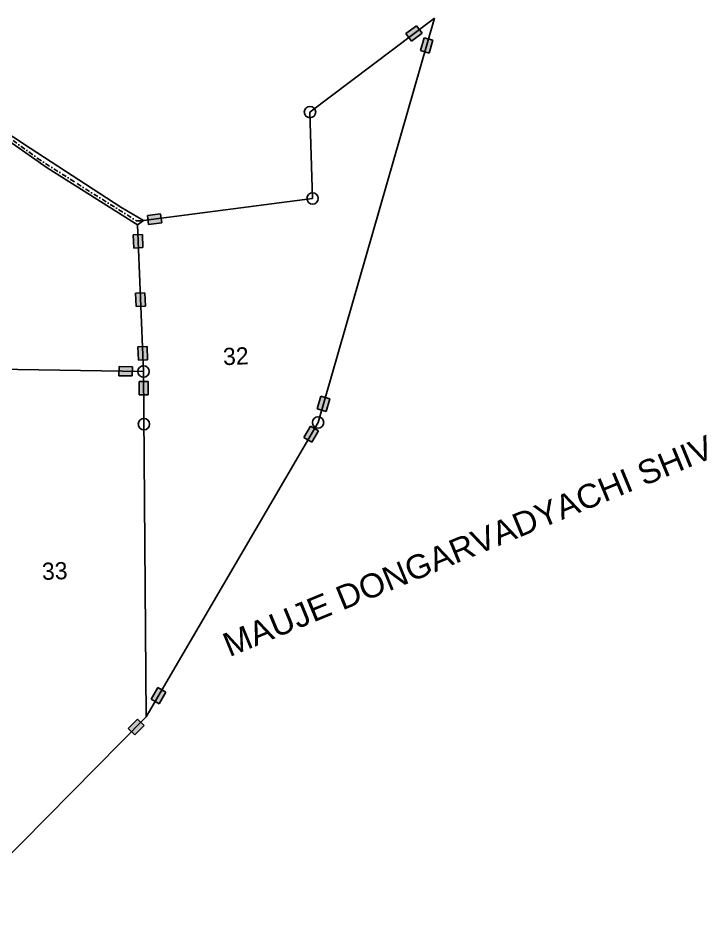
# Model space of a CAD drawing. Header units: metres. Extents: x 317461 to 319444, y 1889821 to 1891330.
# Drawn here: x 318734 to 319444, y 1890394 to 1891330 of the extents above; entities that cross this region are included whole.
import ezdxf

# ---------------------------------------------------------------- set-up
doc = ezdxf.new("R2010")
doc.units = ezdxf.units.M
doc.header["$MEASUREMENT"] = 0
doc.linetypes.add('DASHDOT', pattern=[1, 0.5, -0.25, 0, -0.25])
for name, color, linetype in [('POLY_PARCEL', 6, 'Continuous'), ('POLY_WATER', 4, 'Continuous'), ('TEXT_MAPOUT', 7, 'Continuous'), ('TEXT_PARCEL', 7, 'Continuous'), ('V_BOUND_LINE', 7, 'Continuous'), ('V_BOUND_STREAM_LINE', 7, 'DASHDOT')]:
    doc.layers.add(name, color=color, linetype=linetype)
doc.styles.get("Standard").update_dxf_attribs({"font": 'arial.ttf'})
doc.styles.add('TEXT_MAP', font='KRDEV050.TTF')

msp = doc.modelspace()

# ---------------------------------------------------------------- hatches: boundary and pattern name
for points in [[(319150.38, 1891314.87), (319144.74, 1891322.47), (319133.75, 1891314.32), (319139.39, 1891306.72)], [(319148.63, 1891296.92), (319157.72, 1891294.3), (319161.51, 1891307.44), (319152.41, 1891310.06)], [(318882.39, 1891119.56), (318881.17, 1891128.94), (318867.6, 1891127.16), (318868.83, 1891117.78)], [(318853.51, 1891093.64), (318862.96, 1891094.04), (318862.39, 1891107.71), (318852.93, 1891107.31)], [(318864.91, 1891047.55), (318855.46, 1891047.16), (318856.03, 1891033.49), (318865.49, 1891033.89)], [(318858.35, 1890978.24), (318867.8, 1890978.64), (318867.23, 1890992.3), (318857.78, 1890991.91)], [(318851.89, 1890961.97), (318852.05, 1890971.43), (318838.38, 1890971.66), (318838.22, 1890962.2)], [(318868.39, 1890956.25), (318858.92, 1890956.18), (318859.03, 1890942.51), (318868.49, 1890942.58)], [(319055.25, 1890938.48), (319046.16, 1890941.1), (319042.37, 1890927.96), (319051.46, 1890925.34)], [(319028.74, 1890898.53), (319036.9, 1890893.76), (319043.81, 1890905.57), (319035.64, 1890910.34)], [(318886.54, 1890636.42), (318878.37, 1890641.2), (318871.47, 1890629.39), (318879.64, 1890624.61)], [(318847.73, 1890599.06), (318854.46, 1890592.41), (318864.08, 1890602.14), (318857.35, 1890608.79)]]:
    msp.add_hatch(color=256).paths.add_polyline_path(points)

# ---------------------------------------------------------------- linework, layer by layer
for p, q in [((319133.75, 1891314.32), (319144.74, 1891322.47)), ((319144.74, 1891322.47), (319150.38, 1891314.87)), ((319139.39, 1891306.72), (319133.75, 1891314.32)), ((319150.38, 1891314.87), (319139.39, 1891306.72)), ((319148.63, 1891296.92), (319152.41, 1891310.06)), ((319152.41, 1891310.06), (319161.51, 1891307.44)), ((319161.51, 1891307.44), (319157.72, 1891294.3)), ((319157.72, 1891294.3), (319148.63, 1891296.92)), ((318867.6, 1891127.16), (318881.17, 1891128.94)), ((318868.83, 1891117.78), (318867.6, 1891127.16)), ((318881.17, 1891128.94), (318882.39, 1891119.56)), ((318882.39, 1891119.56), (318868.83, 1891117.78)), ((318852.93, 1891107.31), (318862.39, 1891107.71)), ((318853.51, 1891093.64), (318852.93, 1891107.31)), ((318862.39, 1891107.71), (318862.96, 1891094.04)), ((318862.96, 1891094.04), (318853.51, 1891093.64)), ((318855.46, 1891047.16), (318864.91, 1891047.55)), ((318864.91, 1891047.55), (318865.49, 1891033.89)), ((318856.03, 1891033.49), (318855.46, 1891047.16)), ((318865.49, 1891033.89), (318856.03, 1891033.49)), ((318857.78, 1890991.91), (318867.23, 1890992.3)), ((318858.35, 1890978.24), (318857.78, 1890991.91)), ((318867.23, 1890992.3), (318867.8, 1890978.64)), ((318867.8, 1890978.64), (318858.35, 1890978.24)), ((318838.22, 1890962.2), (318838.38, 1890971.66)), ((318838.38, 1890971.66), (318852.05, 1890971.43)), ((318852.05, 1890971.43), (318851.89, 1890961.97)), ((318851.89, 1890961.97), (318838.22, 1890962.2)), ((318858.92, 1890956.18), (318868.39, 1890956.25)), ((318859.03, 1890942.51), (318858.92, 1890956.18)), ((318868.39, 1890956.25), (318868.49, 1890942.58)), ((318868.49, 1890942.58), (318859.03, 1890942.51)), ((319042.37, 1890927.96), (319046.16, 1890941.1)), ((319046.16, 1890941.1), (319055.25, 1890938.48)), ((319055.25, 1890938.48), (319051.46, 1890925.34)), ((319051.46, 1890925.34), (319042.37, 1890927.96)), ((319028.74, 1890898.53), (319035.64, 1890910.34)), ((319035.64, 1890910.34), (319043.81, 1890905.57)), ((319036.9, 1890893.76), (319028.74, 1890898.53)), ((319043.81, 1890905.57), (319036.9, 1890893.76)), ((318871.47, 1890629.39), (318878.37, 1890641.2)), ((318878.37, 1890641.2), (318886.54, 1890636.42)), ((318886.54, 1890636.42), (318879.64, 1890624.61)), ((318879.64, 1890624.61), (318871.47, 1890629.39)), ((318847.73, 1890599.06), (318857.35, 1890608.79)), ((318857.35, 1890608.79), (318864.08, 1890602.14)), ((318854.46, 1890592.41), (318847.73, 1890599.06)), ((318864.08, 1890602.14), (318854.46, 1890592.41))]:
    msp.add_line(p, q)
for centre in [(319034.96, 1891233.57), (319037.67, 1891144.67), (318863.58, 1890966.51), (318863.98, 1890912.31), (319043.3, 1890914.07)]:
    msp.add_circle(centre, 5.85)
at = {"layer": 'POLY_PARCEL'}
for p, q in [((318857.24, 1891117.46), (318863.58, 1890966.51)), ((318863.58, 1890966.51), (318688.77, 1890969.41)), ((318863.58, 1890966.51), (318866.25, 1890611.06))]:
    msp.add_line(p, q, dxfattribs=at)
at = {"layer": 'POLY_WATER'}
for p, q in [((318689.23, 1891234.07), (318746.84, 1891196.48)), ((318764.33, 1891176.22), (318704.47, 1891217.91)), ((318746.84, 1891196.48), (318840.36, 1891135.65)), ((318857.24, 1891117.46), (318764.33, 1891176.22)), ((318840.36, 1891135.65), (318863.62, 1891121.87)), ((318863.62, 1891121.87), (318857.24, 1891117.46))]:
    msp.add_line(p, q, dxfattribs=at)
at = {"layer": 'V_BOUND_LINE'}
for p, q in [((319034.96, 1891233.57), (319163.14, 1891330.22)), ((319163.14, 1891330.22), (319043.3, 1890914.07)), ((319037.67, 1891144.67), (319034.96, 1891233.57)), ((318863.62, 1891121.87), (319037.67, 1891144.67)), ((319043.3, 1890914.07), (318866.25, 1890611.06)), ((318866.25, 1890611.06), (318651.64, 1890393.9))]:
    msp.add_line(p, q, dxfattribs=at)
at = {"layer": 'V_BOUND_STREAM_LINE', "ltscale": 10}
for p, q in [((318721, 1891210.4), (318754.19, 1891186.18)), ((318754.19, 1891186.18), (318795.1, 1891159.93)), ((318795.1, 1891159.93), (318838.11, 1891133.07)), ((318838.11, 1891133.07), (318856.48, 1891121.49)), ((318856.48, 1891121.49), (318863.62, 1891121.87))]:
    msp.add_line(p, q, dxfattribs=at)

# ---------------------------------------------------------------- texts
at = {"layer": 'TEXT_MAPOUT', "ltscale": 10}
msp.add_text('MAUJE DONGARVADYACHI SHIV', height=24.57, rotation=22.41477, dxfattribs=at).set_placement((318951.94, 1890672.42))
at = {"layer": 'TEXT_PARCEL', "style": 'TEXT_MAP'}
for s, p in [('32', (318945.73, 1890973.03)), ('33', (318759.29, 1890751.91))]:
    msp.add_text(s, height=17.69, rotation=2.10474, dxfattribs=at).set_placement(p)

doc.saveas('drawing.dxf')
